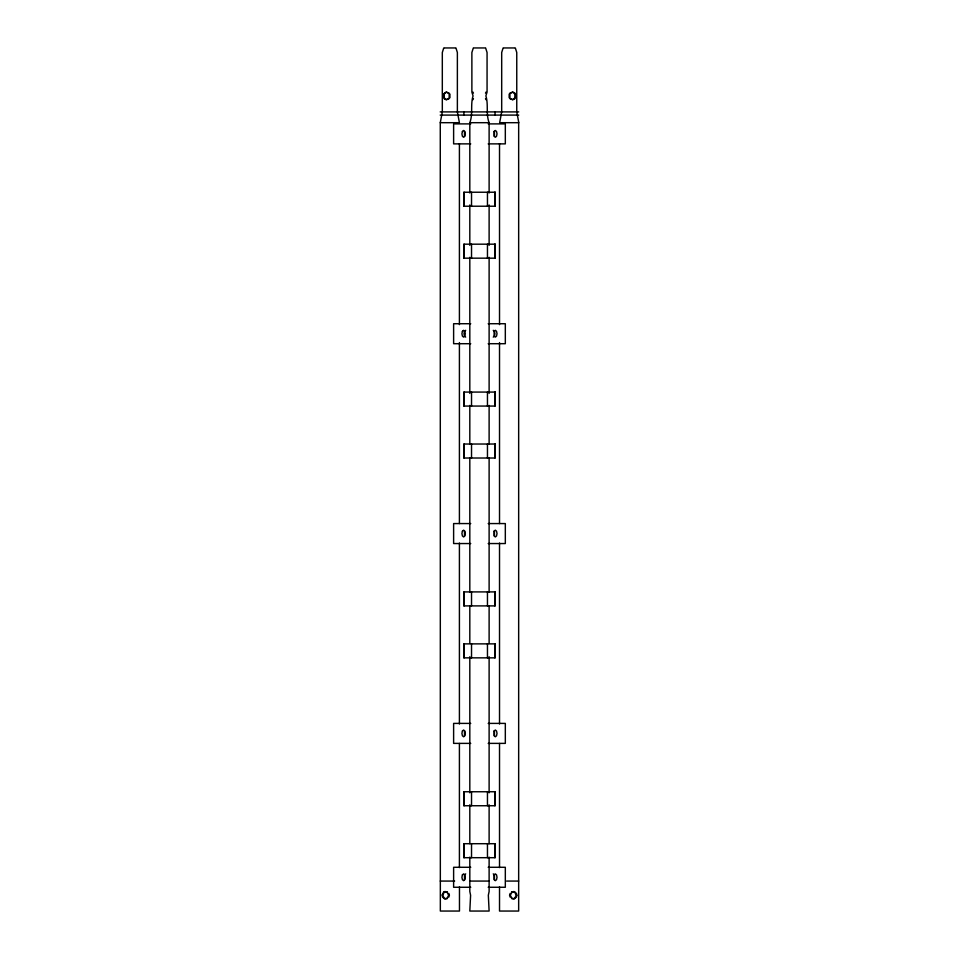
<?xml version="1.0" encoding="UTF-8"?>
<svg xmlns="http://www.w3.org/2000/svg" width="959" height="959" viewBox="0 0 959 959"><rect width="100%" height="100%" fill="white"/><g stroke="black" fill="none" stroke-linecap="round" stroke-linejoin="round"><path stroke-width="1.44" d="M499.519 886.787L499.519 911.05L518.663 911.05L518.663 122.692M459.469 886.787L459.469 911.05L440.337 911.05L440.277 122.692L442.315 111.903L442.315 52.517L443.741 47.95M469.814 192.999L469.814 122.692C473.195 113.977 470.282 104.543 473.051 95.912L471.876 92.112L471.876 52.517L473.314 47.95M464.492 131.479L464.492 136.286M494.448 136.286L494.448 131.479M464.492 531.154L464.492 535.961M494.448 535.961L494.448 531.154M464.492 730.998L464.492 735.793M494.448 735.793L494.448 730.998M494.448 879.679L494.448 874.872L493.25 873.877M503.115 47.95L501.689 52.517L501.689 111.903L499.651 122.692L518.807 122.692L516.757 111.903L516.757 52.517L515.331 47.95M448.8 897.144L449.399 895.262L448.8 893.38M510.2 893.356L509.565 895.262L510.164 897.144M472.955 99.712L473.446 98.669M485.494 93.143L485.985 92.112M450.023 94.126L449.124 95.912L450.023 97.698M509.097 97.698L509.984 95.912L509.097 94.126M465.69 330.316L464.492 331.311L464 333.72L464.492 336.118L465.69 337.112M493.25 337.112L494.448 336.118L494.952 333.72L494.448 331.311L493.25 330.316M465.69 873.877L464.492 874.872L464.492 879.679M449.22 98.597L446.582 99.712C443.01 99.125 443.01 92.699 446.582 92.112L449.22 93.227M509.792 93.227L512.442 92.112C516.038 92.687 516.038 99.137 512.442 99.712L509.792 98.597M447.469 898.523L444.209 898.523L442.89 895.262L444.209 892.002L447.469 892.002M511.507 892.002L514.767 892.002L516.086 895.262L514.767 898.523L511.507 898.523M444.604 47.95L455.069 47.95M474.19 47.95L484.751 47.95M503.99 47.95L514.468 47.95M440.193 111.903L518.735 111.903M440.193 115.092L518.735 115.092M440.277 122.692L459.409 122.692L457.371 111.903L457.371 52.517L455.945 47.95M469.814 122.692L489.114 122.692L489.114 192.999M470.749 123.891L453.619 123.891L453.619 143.874L470.749 143.874M488.191 123.891L505.321 123.891L505.321 143.874L488.191 143.874M470.749 323.722L453.619 323.722L453.619 343.706L470.749 343.706M488.191 323.722L505.321 323.722L505.321 343.706L488.191 343.706M470.749 523.566L453.619 523.566L453.619 543.549L470.749 543.549M488.191 523.566L505.321 523.566L505.321 543.549L488.191 543.549M470.749 723.398L453.619 723.398L453.619 743.381L470.749 743.381M488.191 723.398L505.321 723.398L505.321 743.381L488.191 743.381M470.749 867.284L453.619 867.284L453.619 887.267L470.749 887.267M488.191 867.284L505.321 867.284L505.321 887.267L488.191 887.267M440.277 881.069L454.626 881.069M469.814 881.069L489.114 881.069M506.592 881.069L518.663 881.069M485.494 98.669L485.985 99.712M472.955 92.112L473.446 93.143M485.614 47.95L487.064 52.517L487.064 92.112L485.889 95.912C488.646 104.543 485.745 113.977 489.114 122.692M499.519 143.634L499.519 324.622M499.519 342.579L499.519 523.566M499.519 543.022L499.519 724.009M499.519 743.453L499.519 867.607M495.048 111.903L495.048 115.092M494.82 192.232L494.868 206.221M494.82 244.185L494.868 258.175M494.82 392.075L494.868 406.065M494.82 444.029L494.868 458.018M494.82 591.907L494.868 605.896M494.82 643.873L494.868 657.85M494.82 791.75L494.868 805.74M494.82 843.704L494.868 857.694M489.114 204.962L489.114 245.348M489.114 257.312L489.114 393.43M489.114 405.405L489.114 444.293M489.114 457.755L489.114 592.374M489.114 605.836L489.114 643.237M489.114 656.699L489.114 792.817M489.114 804.793L489.114 843.68M489.114 857.142L489.114 891.498L488.335 895.262L489.114 911.05L469.814 911.05L470.593 895.262L469.814 891.498L469.814 857.142M487.46 192.232L487.46 206.221M487.46 244.185L487.46 258.175M487.46 392.075L487.46 406.065M487.46 444.029L487.46 458.018M487.46 591.907L487.46 605.896M487.46 643.873L487.46 657.85M487.46 791.75L487.46 805.74M487.46 843.704L487.46 857.694M471.528 192.232L471.528 206.221M471.528 244.185L471.528 258.175M471.528 392.075L471.528 406.065M471.528 444.029L471.528 458.018M471.528 591.907L471.528 605.896M471.528 643.873L471.528 657.85M471.528 791.75L471.528 805.74M471.528 843.704L471.528 857.694M469.814 204.962L469.814 245.348M469.814 257.312L469.814 393.43M469.814 405.405L469.814 444.293M469.814 457.755L469.814 592.374M469.814 605.836L469.814 643.237M469.814 656.699L469.814 792.817M469.814 804.793L469.814 843.68M464.156 192.232L464.108 206.221M464.156 244.185L464.108 258.175M464.156 392.075L464.108 406.065M464.156 444.029L464.108 458.018M464.156 591.907L464.108 605.896M464.156 643.873L464.108 657.85M464.156 791.75L464.108 805.74M464.156 843.704L464.108 857.694M463.892 111.903L463.892 115.092M459.409 143.634L459.409 324.622M459.409 342.579L459.409 523.566M459.409 543.022L459.409 724.009M459.409 743.453L459.409 867.607M442.219 894.999L442.555 897.144L445.048 899.027L446.858 898.523L448.692 895.262L446.858 892.002L445.048 891.498L443.609 892.002L442.219 894.999M516.793 895.262L516.422 897.144L513.916 899.027L512.106 898.523L510.272 895.262L512.106 892.002L513.916 891.498L516.422 893.38L516.793 895.262M462.418 131.479L461.914 133.876L462.418 136.286L463.617 137.281L464.815 136.286L465.319 133.876L464.815 131.479L463.617 130.484L462.418 131.479M494.125 131.479L494.125 136.286L495.335 137.281L496.534 136.286L497.026 133.876L496.534 131.479L495.335 130.484L494.125 131.479M462.418 331.311L461.914 333.72L462.418 336.118L463.617 337.112L464.815 336.118L465.319 333.72L464.815 331.311L463.617 330.316L462.418 331.311M494.125 331.311L494.125 336.118L495.335 337.112L496.534 336.118L497.026 333.72L496.534 331.311L495.335 330.316L494.125 331.311M462.418 531.154L461.914 533.552L462.418 535.961L463.617 536.956L464.815 535.961L465.319 533.552L464.815 531.154L463.617 530.159L462.418 531.154M494.125 531.154L494.125 535.961L495.335 536.956L496.534 535.961L497.026 533.552L496.534 531.154L495.335 530.159L494.125 531.154M462.418 730.998L461.914 733.395L462.418 735.793L463.617 736.788L464.815 735.793L465.319 733.395L464.815 730.998L463.617 730.003L462.418 730.998M462.418 874.872L461.914 877.281L462.418 879.679L463.617 880.674L464.815 879.679L465.319 877.281L464.815 874.872L463.617 873.877L462.418 874.872M494.125 730.998L494.125 735.793L495.335 736.788L496.534 735.793L497.026 733.395L496.534 730.998L495.335 730.003L494.125 730.998M494.125 874.872L494.125 879.679L495.335 880.674L496.534 879.679L497.026 877.281L496.534 874.872L495.335 873.877L494.125 874.872M443.813 93.766L443.981 98.597L446.043 99.712L448.632 98.597L449.915 95.912L448.632 93.227L446.043 92.112L443.813 93.766M515.69 95.912L515.043 98.597L512.969 99.712L510.368 98.597L509.085 95.912L510.368 93.227L512.969 92.112L515.043 93.227L515.69 95.912M495.204 192.232L463.772 192.232L463.772 206.221L495.204 206.221L495.204 192.232M495.204 244.185L463.772 244.185L463.772 258.175L495.204 258.175L495.204 244.185M495.204 392.075L463.772 392.075L463.772 406.065L495.204 406.065L495.204 392.075M495.204 444.029L463.772 444.029L463.772 458.018L495.204 458.018L495.204 444.029M495.204 591.907L463.772 591.907L463.772 605.896L495.204 605.896L495.204 591.907M495.204 643.873L463.772 643.873L463.772 657.85L495.204 657.85L495.204 643.873M495.204 791.75L463.772 791.75L463.772 805.74L495.204 805.74L495.204 791.75M495.204 843.704L463.772 843.704L463.772 857.694L495.204 857.694L495.204 843.704"/></g></svg>
